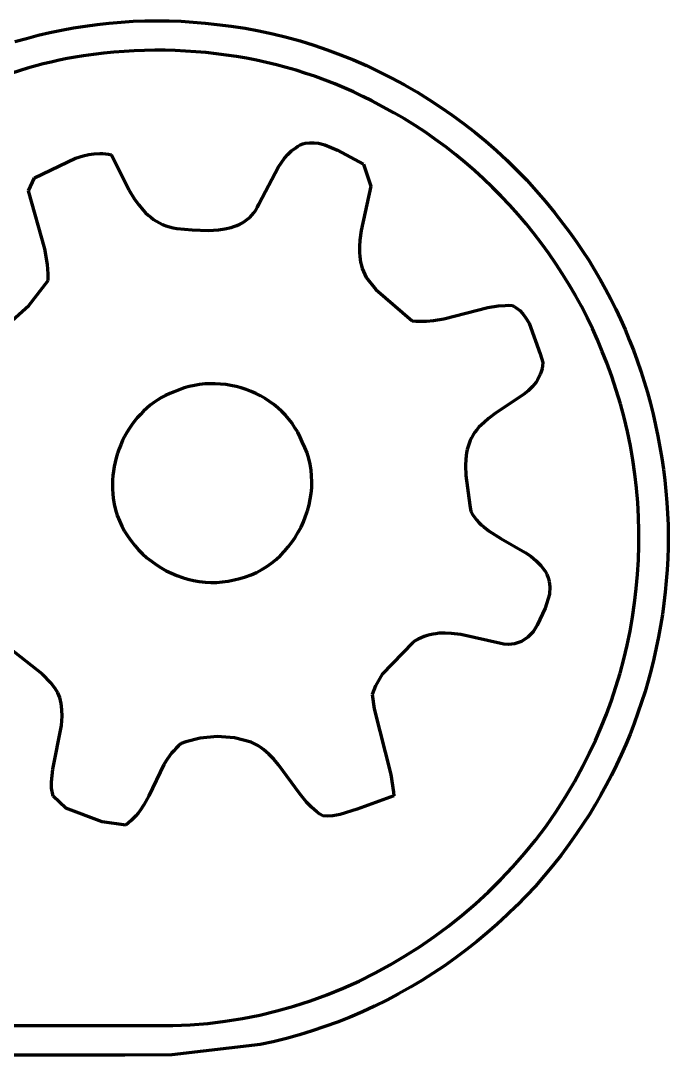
# Model space of a CAD drawing. Header units: millimetres. Extents: x 0.5 to 5.06, y 2.22 to 4.71.
# Drawn here: x 3.732 to 5.056, y 2.22 to 4.337 of the extents above; entities that cross this region are included whole.
import ezdxf

# ---------------------------------------------------------------- set-up
doc = ezdxf.new("R2010")
doc.units = ezdxf.units.MM
doc.layers.add('color#209bd8ff', color=7, linetype='CONTINUOUS', lineweight=100)

msp = doc.modelspace()

# ---------------------------------------------------------------- linework, layer by layer
at = {"layer": 'color#209bd8ff'}
for p, q in [((3.8152, 4.3182), (3.8394, 4.3226)), ((3.8394, 4.3226), (3.8636, 4.3265)), ((3.8636, 4.3265), (3.8879, 4.3298)), ((3.8879, 4.3298), (3.9123, 4.3325)), ((3.9123, 4.3325), (3.9368, 4.3346)), ((3.9368, 4.3346), (3.9613, 4.3362)), ((3.9613, 4.3362), (3.9858, 4.3371)), ((3.9858, 4.3371), (4.0104, 4.3374)), ((4.0104, 4.3374), (4.0349, 4.3371)), ((4.0349, 4.3371), (4.0595, 4.3362)), ((4.0595, 4.3362), (4.084, 4.3347)), ((4.084, 4.3347), (4.1085, 4.3326)), ((4.1085, 4.3326), (4.1329, 4.3298)), ((4.1329, 4.3298), (4.1617, 4.3263)), ((4.1617, 4.3263), (4.1903, 4.3219)), ((4.1903, 4.3219), (4.2188, 4.3167)), ((3.7199, 4.2946), (3.7435, 4.3013)), ((3.7435, 4.3013), (3.7673, 4.3075)), ((3.7673, 4.3075), (3.7912, 4.3131)), ((3.7912, 4.3131), (3.8152, 4.3182)), ((4.2188, 4.3167), (4.2471, 4.3106)), ((4.2471, 4.3106), (4.2752, 4.3036)), ((4.2752, 4.3036), (4.3031, 4.2959)), ((3.9849, 4.2766), (3.964, 4.2759)), ((4.0058, 4.277), (3.9849, 4.2766)), ((4.0268, 4.2769), (4.0058, 4.277)), ((4.0477, 4.2764), (4.0268, 4.2769)), ((4.0686, 4.2754), (4.0477, 4.2764)), ((4.3031, 4.2959), (4.3308, 4.2874)), ((4.3308, 4.2874), (4.3582, 4.278)), ((4.3582, 4.278), (4.3853, 4.2679)), ((3.8104, 4.2565), (3.7941, 4.2529)), ((3.8268, 4.2598), (3.8104, 4.2565)), ((3.8433, 4.2629), (3.8268, 4.2598)), ((3.8599, 4.2656), (3.8433, 4.2629)), ((3.8806, 4.2685), (3.8599, 4.2656)), ((3.9014, 4.271), (3.8806, 4.2685)), ((3.9222, 4.273), (3.9014, 4.271)), ((3.9431, 4.2746), (3.9222, 4.273)), ((3.964, 4.2759), (3.9431, 4.2746)), ((4.0895, 4.274), (4.0686, 4.2754)), ((4.1104, 4.2722), (4.0895, 4.274)), ((4.1312, 4.2699), (4.1104, 4.2722)), ((4.1519, 4.2672), (4.1312, 4.2699)), ((4.1726, 4.2641), (4.1519, 4.2672)), ((4.1932, 4.2605), (4.1726, 4.2641)), ((4.2137, 4.2565), (4.1932, 4.2605)), ((4.2342, 4.252), (4.2137, 4.2565)), ((4.3853, 4.2679), (4.4122, 4.2571)), ((4.4122, 4.2571), (4.4387, 4.2455)), ((3.7455, 4.2401), (3.7136, 4.2301)), ((3.7778, 4.2489), (3.7455, 4.2401)), ((3.7941, 4.2529), (3.7778, 4.2489)), ((4.2545, 4.2471), (4.2342, 4.252)), ((4.2747, 4.2417), (4.2545, 4.2471)), ((4.2948, 4.2359), (4.2747, 4.2417)), ((4.3148, 4.2297), (4.2948, 4.2359)), ((4.4387, 4.2455), (4.4649, 4.2331)), ((4.3346, 4.223), (4.3148, 4.2297)), ((4.3542, 4.2158), (4.3346, 4.223)), ((4.3737, 4.2082), (4.3542, 4.2158)), ((4.4649, 4.2331), (4.4907, 4.22)), ((4.4907, 4.22), (4.5162, 4.2062)), ((4.393, 4.2001), (4.3737, 4.2082)), ((4.4122, 4.1916), (4.393, 4.2001)), ((4.4311, 4.1826), (4.4122, 4.1916)), ((4.5162, 4.2062), (4.5413, 4.1917)), ((4.5413, 4.1917), (4.566, 4.1765)), ((4.4498, 4.1732), (4.4311, 4.1826)), ((4.4724, 4.1615), (4.4498, 4.1732)), ((4.566, 4.1765), (4.5902, 4.1606)), ((4.4947, 4.1492), (4.4724, 4.1615)), ((4.5166, 4.1364), (4.4947, 4.1492)), ((4.5902, 4.1606), (4.614, 4.1441)), ((4.5381, 4.123), (4.5166, 4.1364)), ((4.614, 4.1441), (4.6373, 4.1269)), ((4.5593, 4.109), (4.5381, 4.123)), ((4.5801, 4.0944), (4.5593, 4.109)), ((4.6373, 4.1269), (4.6602, 4.1091)), ((4.6602, 4.1091), (4.6825, 4.0907)), ((4.3083, 4.0855), (4.313, 4.0865)), ((4.313, 4.0865), (4.3224, 4.0877)), ((4.3224, 4.0877), (4.3315, 4.0876)), ((4.3315, 4.0876), (4.3405, 4.0866)), ((4.3405, 4.0866), (4.3537, 4.0833)), ((4.6006, 4.0793), (4.5801, 4.0944)), ((4.6825, 4.0907), (4.7043, 4.0716)), ((3.8708, 4.0637), (3.882, 4.0653)), ((3.882, 4.0653), (3.8934, 4.0658)), ((3.8934, 4.0658), (3.8992, 4.0657)), ((3.8992, 4.0657), (3.9051, 4.0652)), ((3.9051, 4.0652), (3.911, 4.0643)), ((4.2779, 4.0638), (4.2855, 4.0711)), ((4.2855, 4.0711), (4.2939, 4.0775)), ((4.2939, 4.0775), (4.2984, 4.0804)), ((4.2984, 4.0804), (4.3032, 4.0831)), ((4.3032, 4.0831), (4.3083, 4.0855)), ((4.3537, 4.0833), (4.3793, 4.0725)), ((4.3793, 4.0725), (4.4327, 4.0436)), ((4.6206, 4.0637), (4.6006, 4.0793)), ((4.7043, 4.0716), (4.7256, 4.0519)), ((3.7598, 4.0156), (3.8434, 4.0559)), ((3.8434, 4.0559), (3.8597, 4.0612)), ((3.8597, 4.0612), (3.8708, 4.0637)), ((3.911, 4.0643), (3.917, 4.0632)), ((3.917, 4.0632), (3.9529, 3.9911)), ((4.2589, 4.0383), (4.271, 4.0559)), ((4.271, 4.0559), (4.2779, 4.0638)), ((4.4327, 4.0436), (4.4478, 3.999)), ((4.6402, 4.0476), (4.6206, 4.0637)), ((4.6594, 4.031), (4.6402, 4.0476)), ((4.7256, 4.0519), (4.7463, 4.0317)), ((4.2188, 3.9619), (4.2589, 4.0383)), ((4.6782, 4.0139), (4.6594, 4.031)), ((4.7463, 4.0317), (4.7664, 4.0108)), ((3.7476, 3.9895), (3.7598, 4.0156)), ((4.6965, 3.9963), (4.6782, 4.0139)), ((4.7664, 4.0108), (4.7859, 3.9894)), ((3.7812, 3.8703), (3.7476, 3.9895)), ((3.9529, 3.9911), (3.9644, 3.9722)), ((4.4478, 3.999), (4.4278, 3.908)), ((4.7144, 3.9783), (4.6965, 3.9963)), ((4.7859, 3.9894), (4.8048, 3.9675)), ((3.9644, 3.9722), (3.9729, 3.9604)), ((3.9729, 3.9604), (3.9821, 3.9495)), ((4.2157, 3.9556), (4.2188, 3.9619)), ((4.7318, 3.9598), (4.7144, 3.9783)), ((4.7488, 3.9409), (4.7318, 3.9598)), ((4.8048, 3.9675), (4.8231, 3.945)), ((3.9821, 3.9495), (3.987, 3.9444)), ((3.987, 3.9444), (3.9922, 3.9396)), ((3.9922, 3.9396), (3.9975, 3.9351)), ((4.1999, 3.935), (4.2043, 3.9395)), ((4.2043, 3.9395), (4.2085, 3.9444)), ((4.2085, 3.9444), (4.2123, 3.9498)), ((4.2123, 3.9498), (4.2157, 3.9556)), ((4.7652, 3.9215), (4.7488, 3.9409)), ((4.8231, 3.945), (4.8407, 3.922)), ((3.9975, 3.9351), (4.0032, 3.9309)), ((4.0032, 3.9309), (4.0091, 3.927)), ((4.0091, 3.927), (4.0153, 3.9235)), ((4.0153, 3.9235), (4.0218, 3.9204)), ((4.0218, 3.9204), (4.0286, 3.9177)), ((4.0286, 3.9177), (4.0358, 3.9155)), ((4.1677, 3.9163), (4.1737, 3.9186)), ((4.1737, 3.9186), (4.1794, 3.9211)), ((4.1794, 3.9211), (4.1849, 3.924)), ((4.1849, 3.924), (4.1901, 3.9273)), ((4.1901, 3.9273), (4.1951, 3.931)), ((4.1951, 3.931), (4.1999, 3.935)), ((4.7812, 3.9017), (4.7652, 3.9215)), ((4.8407, 3.922), (4.8545, 3.9037)), ((4.0358, 3.9155), (4.0433, 3.9136)), ((4.0433, 3.9136), (4.0511, 3.9123)), ((4.0511, 3.9123), (4.0824, 3.9092)), ((4.0824, 3.9092), (4.1159, 3.9081)), ((4.1159, 3.9081), (4.136, 3.9094)), ((4.136, 3.9094), (4.1491, 3.9114)), ((4.1491, 3.9114), (4.1617, 3.9144)), ((4.1617, 3.9144), (4.1677, 3.9163)), ((4.4278, 3.908), (4.425, 3.8882)), ((4.7966, 3.8816), (4.7812, 3.9017)), ((4.8545, 3.9037), (4.8678, 3.8851)), ((4.425, 3.8882), (4.4242, 3.8752)), ((4.4242, 3.8752), (4.4243, 3.8622)), ((4.8116, 3.861), (4.7966, 3.8816)), ((4.8678, 3.8851), (4.8807, 3.8663)), ((3.7868, 3.8385), (3.7812, 3.8703)), ((4.4243, 3.8622), (4.4248, 3.8557)), ((4.4248, 3.8557), (4.4256, 3.8493)), ((4.826, 3.8401), (4.8116, 3.861)), ((4.8807, 3.8663), (4.8932, 3.8471)), ((3.7881, 3.8192), (3.7868, 3.8385)), ((4.4256, 3.8493), (4.4267, 3.843)), ((4.4267, 3.843), (4.4282, 3.8366)), ((4.4282, 3.8366), (4.43, 3.8303)), ((4.8398, 3.8188), (4.826, 3.8401)), ((4.8932, 3.8471), (4.9052, 3.8276)), ((3.7878, 3.8061), (3.7881, 3.8192)), ((4.43, 3.8303), (4.4323, 3.8241)), ((4.4323, 3.8241), (4.435, 3.8179)), ((4.435, 3.8179), (4.4381, 3.8118)), ((4.4381, 3.8118), (4.4576, 3.7874)), ((4.8531, 3.7972), (4.8398, 3.8188)), ((4.9052, 3.8276), (4.9167, 3.8079)), ((3.7485, 3.7547), (3.7878, 3.8061)), ((4.8659, 3.7752), (4.8531, 3.7972)), ((4.9167, 3.8079), (4.9277, 3.7879)), ((4.4576, 3.7874), (4.5323, 3.7235)), ((4.8781, 3.753), (4.8659, 3.7752)), ((4.9277, 3.7879), (4.9383, 3.7677)), ((3.6798, 3.6938), (3.7485, 3.7547)), ((4.5966, 3.7275), (4.6868, 3.7506)), ((4.6868, 3.7506), (4.708, 3.7539)), ((4.708, 3.7539), (4.7222, 3.755)), ((4.7222, 3.755), (4.7294, 3.7552)), ((4.7294, 3.7552), (4.7366, 3.755)), ((4.7366, 3.755), (4.7408, 3.7526)), ((4.7408, 3.7526), (4.7447, 3.75)), ((4.7447, 3.75), (4.7519, 3.7442)), ((4.8896, 3.7304), (4.8781, 3.753)), ((4.9383, 3.7677), (4.9485, 3.7473)), ((4.9485, 3.7473), (4.9582, 3.7266)), ((4.5755, 3.7239), (4.5966, 3.7275)), ((4.7519, 3.7442), (4.7582, 3.7376)), ((4.7582, 3.7376), (4.7638, 3.7304)), ((4.7638, 3.7304), (4.771, 3.7185)), ((4.9006, 3.7075), (4.8896, 3.7304)), ((4.9582, 3.7266), (4.9674, 3.7057)), ((4.5323, 3.7235), (4.5396, 3.7228)), ((4.5396, 3.7228), (4.5469, 3.7224)), ((4.5469, 3.7224), (4.5613, 3.7226)), ((4.5613, 3.7226), (4.5755, 3.7239)), ((4.771, 3.7185), (4.7935, 3.6555)), ((4.911, 3.6843), (4.9006, 3.7075)), ((4.9674, 3.7057), (4.9761, 3.6846)), ((4.9208, 3.6608), (4.911, 3.6843)), ((4.9761, 3.6846), (4.9845, 3.6633)), ((4.9845, 3.6633), (4.9923, 3.6418)), ((4.7935, 3.6555), (4.7994, 3.6382)), ((4.9299, 3.6371), (4.9208, 3.6608)), ((4.9923, 3.6418), (4.9997, 3.6202)), ((4.7976, 3.6251), (4.7959, 3.619)), ((4.7987, 3.6315), (4.7976, 3.6251)), ((4.7994, 3.6382), (4.7987, 3.6315)), ((4.9401, 3.6095), (4.9299, 3.6371)), ((4.9997, 3.6202), (5.0066, 3.5984)), ((4.7885, 3.6027), (4.7853, 3.5978)), ((4.7913, 3.6078), (4.7885, 3.6027)), ((4.7938, 3.6133), (4.7913, 3.6078)), ((4.7959, 3.619), (4.7938, 3.6133)), ((4.9495, 3.5817), (4.9401, 3.6095)), ((4.0453, 3.5782), (4.0365, 3.5747)), ((4.0554, 3.5824), (4.0453, 3.5782)), ((4.0657, 3.586), (4.0554, 3.5824)), ((4.0761, 3.589), (4.0657, 3.586)), ((4.0867, 3.5913), (4.0761, 3.589)), ((4.0973, 3.593), (4.0867, 3.5913)), ((4.108, 3.5942), (4.0973, 3.593)), ((4.1188, 3.5947), (4.108, 3.5942)), ((4.1296, 3.5946), (4.1188, 3.5947)), ((4.1403, 3.594), (4.1296, 3.5946)), ((4.151, 3.5928), (4.1403, 3.594)), ((4.1616, 3.5911), (4.151, 3.5928)), ((4.1721, 3.5888), (4.1616, 3.5911)), ((4.1825, 3.586), (4.1721, 3.5888)), ((4.1928, 3.5826), (4.1825, 3.586)), ((4.2028, 3.5788), (4.1928, 3.5826)), ((4.2126, 3.5744), (4.2028, 3.5788)), ((4.7693, 3.5803), (4.76, 3.5726)), ((4.7778, 3.5886), (4.7693, 3.5803)), ((4.7817, 3.5931), (4.7778, 3.5886)), ((4.7853, 3.5978), (4.7817, 3.5931)), ((4.958, 3.5535), (4.9495, 3.5817)), ((5.0066, 3.5984), (5.0131, 3.5765)), ((4.0118, 3.5614), (4.0041, 3.5562)), ((4.0198, 3.5662), (4.0118, 3.5614)), ((4.028, 3.5707), (4.0198, 3.5662)), ((4.0365, 3.5747), (4.028, 3.5707)), ((4.2222, 3.5695), (4.2126, 3.5744)), ((4.2315, 3.5641), (4.2222, 3.5695)), ((4.2404, 3.5583), (4.2315, 3.5641)), ((4.2491, 3.552), (4.2404, 3.5583)), ((4.76, 3.5726), (4.7023, 3.5346)), ((5.0131, 3.5765), (5.0191, 3.5544)), ((3.9828, 3.5384), (3.9763, 3.5318)), ((3.9896, 3.5447), (3.9828, 3.5384)), ((3.9967, 3.5506), (3.9896, 3.5447)), ((4.0041, 3.5562), (3.9967, 3.5506)), ((4.2574, 3.5452), (4.2491, 3.552)), ((4.2653, 3.538), (4.2574, 3.5452)), ((4.2728, 3.5303), (4.2653, 3.538)), ((4.9656, 3.5252), (4.958, 3.5535)), ((5.0191, 3.5544), (5.0247, 3.5322)), ((3.9643, 3.5177), (3.9587, 3.5103)), ((3.9701, 3.5249), (3.9643, 3.5177)), ((3.9763, 3.5318), (3.9701, 3.5249)), ((4.2798, 3.5222), (4.2728, 3.5303)), ((4.2864, 3.5137), (4.2798, 3.5222)), ((4.6792, 3.5151), (4.6737, 3.5105)), ((4.6879, 3.5234), (4.6792, 3.5151)), ((4.7023, 3.5346), (4.6879, 3.5234)), ((4.9724, 3.4966), (4.9656, 3.5252)), ((5.0247, 3.5322), (5.0298, 3.5099)), ((3.9486, 3.4947), (3.9441, 3.4866)), ((3.9535, 3.5026), (3.9486, 3.4947)), ((3.9587, 3.5103), (3.9535, 3.5026)), ((4.2925, 3.5047), (4.2864, 3.5137)), ((4.298, 3.4953), (4.2925, 3.5047)), ((4.303, 3.4856), (4.298, 3.4953)), ((4.6602, 3.4954), (4.6566, 3.4899)), ((4.6642, 3.5006), (4.6602, 3.4954)), ((4.6687, 3.5057), (4.6642, 3.5006)), ((4.6737, 3.5105), (4.6687, 3.5057)), ((4.9783, 3.4678), (4.9724, 3.4966)), ((5.0298, 3.5099), (5.0345, 3.4875)), ((3.9399, 3.4782), (3.9361, 3.4697)), ((3.9441, 3.4866), (3.9399, 3.4782)), ((4.3074, 3.4755), (4.303, 3.4856)), ((4.3127, 3.4643), (4.3074, 3.4755)), ((4.6483, 3.4724), (4.6463, 3.4662)), ((4.6507, 3.4784), (4.6483, 3.4724)), ((4.6535, 3.4842), (4.6507, 3.4784)), ((4.6566, 3.4899), (4.6535, 3.4842)), ((5.0345, 3.4875), (5.0387, 3.4651)), ((3.9296, 3.4523), (3.9269, 3.4433)), ((3.9327, 3.4611), (3.9296, 3.4523)), ((3.9361, 3.4697), (3.9327, 3.4611)), ((4.3171, 3.453), (4.3127, 3.4643)), ((4.3206, 3.4414), (4.3171, 3.453)), ((4.6434, 3.4535), (4.6416, 3.4404)), ((4.6447, 3.4599), (4.6434, 3.4535)), ((4.6463, 3.4662), (4.6447, 3.4599)), ((4.9833, 3.4389), (4.9783, 3.4678)), ((5.0387, 3.4651), (5.0425, 3.4425)), ((3.9246, 3.4343), (3.9227, 3.4252)), ((3.9269, 3.4433), (3.9246, 3.4343)), ((4.3234, 3.4297), (4.3206, 3.4414)), ((4.3253, 3.4179), (4.3234, 3.4297)), ((4.6416, 3.4404), (4.6409, 3.427)), ((4.9875, 3.4099), (4.9833, 3.4389)), ((5.0425, 3.4425), (5.0458, 3.4199)), ((3.9212, 3.416), (3.9201, 3.4067)), ((3.9227, 3.4252), (3.9212, 3.416)), ((4.3265, 3.406), (4.3253, 3.4179)), ((4.6409, 3.427), (4.6415, 3.4065)), ((4.9908, 3.3807), (4.9875, 3.4099)), ((5.0458, 3.4199), (5.0487, 3.3972)), ((3.9194, 3.3974), (3.9191, 3.3881)), ((3.9191, 3.3881), (3.9192, 3.3788)), ((3.9201, 3.4067), (3.9194, 3.3974)), ((4.3269, 3.394), (4.3265, 3.406)), ((4.3266, 3.382), (4.3269, 3.394)), ((4.6415, 3.4065), (4.6497, 3.3459)), ((5.0487, 3.3972), (5.0511, 3.3745)), ((3.9192, 3.3788), (3.9198, 3.3695)), ((3.9198, 3.3695), (3.9208, 3.3602)), ((4.3237, 3.3582), (4.3255, 3.3701)), ((4.3255, 3.3701), (4.3266, 3.382)), ((4.9933, 3.3514), (4.9908, 3.3807)), ((5.0511, 3.3745), (5.053, 3.3517)), ((3.9208, 3.3602), (3.9228, 3.3483)), ((3.9228, 3.3483), (3.9256, 3.3366)), ((4.3181, 3.3348), (4.3212, 3.3465)), ((4.3212, 3.3465), (4.3237, 3.3582)), ((4.6497, 3.3459), (4.6518, 3.3333)), ((4.9949, 3.3221), (4.9933, 3.3514)), ((5.053, 3.3517), (5.0545, 3.3289)), ((3.9256, 3.3366), (3.9292, 3.3252)), ((3.9292, 3.3252), (3.9335, 3.3141)), ((4.3143, 3.3234), (4.3181, 3.3348)), ((4.6518, 3.3333), (4.6554, 3.3272)), ((4.6554, 3.3272), (4.6595, 3.3214)), ((5.0545, 3.3289), (5.0556, 3.3061)), ((3.9335, 3.3141), (3.9385, 3.3033)), ((3.9385, 3.3033), (3.9441, 3.2928)), ((4.3048, 3.3012), (4.3099, 3.3122)), ((4.3099, 3.3122), (4.3143, 3.3234)), ((4.6595, 3.3214), (4.6638, 3.316)), ((4.6638, 3.316), (4.6684, 3.3108)), ((4.6684, 3.3108), (4.6734, 3.306)), ((4.6734, 3.306), (4.6786, 3.3015)), ((4.9957, 3.2927), (4.9949, 3.3221)), ((5.0556, 3.3061), (5.0558, 3.2831)), ((3.9441, 3.2928), (3.9504, 3.2828)), ((3.9504, 3.2828), (3.9573, 3.2731)), ((4.293, 3.2803), (4.2992, 3.2906)), ((4.2992, 3.2906), (4.3048, 3.3012)), ((4.6786, 3.3015), (4.6896, 3.293)), ((4.6896, 3.293), (4.7136, 3.2781)), ((4.9956, 3.2633), (4.9957, 3.2927)), ((5.0558, 3.2831), (5.0555, 3.26)), ((3.9573, 3.2731), (3.9647, 3.2638)), ((3.9647, 3.2638), (3.9726, 3.255)), ((4.271, 3.2517), (4.2788, 3.2608)), ((4.2788, 3.2608), (4.2862, 3.2703)), ((4.2862, 3.2703), (4.293, 3.2803)), ((4.7136, 3.2781), (4.7632, 3.2496)), ((4.9947, 3.234), (4.9956, 3.2633)), ((3.9726, 3.255), (3.981, 3.2466)), ((3.981, 3.2466), (3.9899, 3.2387)), ((4.2538, 3.235), (4.2626, 3.2431)), ((4.2626, 3.2431), (4.271, 3.2517)), ((4.7632, 3.2496), (4.7747, 3.2415)), ((4.7747, 3.2415), (4.7802, 3.2371)), ((5.0555, 3.26), (5.0547, 3.237)), ((3.9899, 3.2387), (3.9992, 3.2313)), ((3.9992, 3.2313), (4.009, 3.2243)), ((4.009, 3.2243), (4.019, 3.218)), ((4.019, 3.218), (4.0294, 3.2121)), ((4.2244, 3.2143), (4.2346, 3.2206)), ((4.2346, 3.2206), (4.2444, 3.2275)), ((4.2444, 3.2275), (4.2538, 3.235)), ((4.7802, 3.2371), (4.7854, 3.2325)), ((4.7854, 3.2325), (4.7904, 3.2277)), ((4.7904, 3.2277), (4.7952, 3.2225)), ((4.7952, 3.2225), (4.7996, 3.217)), ((4.9929, 3.2046), (4.9947, 3.234)), ((5.0547, 3.237), (5.0535, 3.214)), ((4.0294, 3.2121), (4.0401, 3.2069)), ((4.0401, 3.2069), (4.0511, 3.2022)), ((4.0511, 3.2022), (4.0623, 3.1982)), ((4.0623, 3.1982), (4.0737, 3.1948)), ((4.1796, 3.1964), (4.1914, 3.1997)), ((4.1914, 3.1997), (4.2028, 3.2039)), ((4.2028, 3.2039), (4.2138, 3.2087)), ((4.2138, 3.2087), (4.2244, 3.2143)), ((4.7996, 3.217), (4.8037, 3.2112)), ((4.8037, 3.2112), (4.8075, 3.205)), ((4.8075, 3.205), (4.8105, 3.1976)), ((4.8105, 3.1976), (4.8125, 3.1903)), ((4.9903, 3.1754), (4.9929, 3.2046)), ((5.0535, 3.214), (5.0517, 3.191)), ((4.0737, 3.1948), (4.0852, 3.1921)), ((4.0852, 3.1921), (4.0969, 3.19)), ((4.0969, 3.19), (4.1087, 3.1886)), ((4.1087, 3.1886), (4.1205, 3.188)), ((4.1205, 3.188), (4.1324, 3.1881)), ((4.1324, 3.1881), (4.1443, 3.189)), ((4.1443, 3.189), (4.1561, 3.1907)), ((4.1561, 3.1907), (4.1679, 3.1931)), ((4.1679, 3.1931), (4.1796, 3.1964)), ((4.8125, 3.1903), (4.8138, 3.1791)), ((4.8138, 3.1791), (4.8128, 3.1643)), ((5.0517, 3.191), (5.0495, 3.168)), ((4.8128, 3.1643), (4.804, 3.1351)), ((4.9869, 3.1462), (4.9903, 3.1754)), ((5.0495, 3.168), (5.0468, 3.1451)), ((4.804, 3.1351), (4.7876, 3.1007)), ((4.9826, 3.1171), (4.9869, 3.1462)), ((5.0468, 3.1451), (5.0437, 3.1223)), ((4.9775, 3.0882), (4.9826, 3.1171)), ((5.0437, 3.1223), (5.04, 3.0995)), ((4.7876, 3.1007), (4.7796, 3.0872)), ((5.04, 3.0995), (5.0359, 3.0768)), ((4.5447, 3.0722), (4.5389, 3.0689)), ((4.5506, 3.075), (4.5447, 3.0722)), ((4.5565, 3.0774), (4.5506, 3.075)), ((4.5625, 3.0794), (4.5565, 3.0774)), ((4.5685, 3.081), (4.5625, 3.0794)), ((4.5747, 3.0823), (4.5685, 3.081)), ((4.5808, 3.0832), (4.5747, 3.0823)), ((4.5871, 3.0839), (4.5808, 3.0832)), ((4.5996, 3.0843), (4.5871, 3.0839)), ((4.6123, 3.0837), (4.5996, 3.0843)), ((4.6315, 3.0813), (4.6123, 3.0837)), ((4.7133, 3.0631), (4.6315, 3.0813)), ((4.7688, 3.0759), (4.7558, 3.0673)), ((4.7796, 3.0872), (4.7688, 3.0759)), ((4.9716, 3.0594), (4.9775, 3.0882)), ((5.0359, 3.0768), (5.0313, 3.0542)), ((3.7761, 3.0005), (3.7087, 3.0533)), ((4.5332, 3.0652), (4.471, 3.0006)), ((4.5389, 3.0689), (4.5332, 3.0652)), ((4.7196, 3.0615), (4.7133, 3.0631)), ((4.729, 3.0607), (4.7196, 3.0615)), ((4.7413, 3.0621), (4.729, 3.0607)), ((4.7558, 3.0673), (4.7413, 3.0621)), ((4.9648, 3.0308), (4.9716, 3.0594)), ((5.0313, 3.0542), (5.0262, 3.0317)), ((4.9572, 3.0025), (4.9648, 3.0308)), ((5.0262, 3.0317), (5.0207, 3.0093)), ((5.0207, 3.0093), (5.0147, 2.987)), ((3.7935, 2.9827), (3.7761, 3.0005)), ((4.471, 3.0006), (4.457, 2.9762)), ((4.9488, 2.9743), (4.9572, 3.0025)), ((5.0147, 2.987), (5.0082, 2.9649)), ((3.8024, 2.9708), (3.7935, 2.9827)), ((3.8075, 2.9622), (3.8024, 2.9708)), ((4.457, 2.9762), (4.4505, 2.9587)), ((4.9395, 2.9464), (4.9488, 2.9743)), ((5.0082, 2.9649), (5.0012, 2.9429)), ((3.8118, 2.9529), (3.8075, 2.9622)), ((3.8133, 2.9464), (3.8118, 2.9529)), ((3.8145, 2.94), (3.8133, 2.9464)), ((4.4505, 2.9587), (4.4544, 2.9297)), ((4.9295, 2.9188), (4.9395, 2.9464)), ((5.0012, 2.9429), (4.9938, 2.921)), ((3.8159, 2.9271), (3.8145, 2.94)), ((3.8162, 2.9143), (3.8159, 2.9271)), ((4.4544, 2.9297), (4.4884, 2.7949)), ((3.8149, 2.8951), (3.8162, 2.9143)), ((4.9186, 2.8916), (4.9295, 2.9188)), ((4.9938, 2.921), (4.9859, 2.8994)), ((3.7977, 2.8057), (3.8149, 2.8951)), ((4.9069, 2.8646), (4.9186, 2.8916)), ((4.9859, 2.8994), (4.9776, 2.8779)), ((4.0599, 2.8582), (4.0544, 2.8536)), ((4.0692, 2.8618), (4.0599, 2.8582)), ((4.0983, 2.8695), (4.0692, 2.8618)), ((4.1335, 2.8727), (4.0983, 2.8695)), ((4.1688, 2.8698), (4.1335, 2.8727)), ((4.2029, 2.8613), (4.1688, 2.8698)), ((4.2097, 2.858), (4.2029, 2.8613)), ((4.2162, 2.8543), (4.2097, 2.858)), ((4.8943, 2.838), (4.9069, 2.8646)), ((4.9776, 2.8779), (4.9688, 2.8566)), ((4.0401, 2.8384), (4.0319, 2.8272)), ((4.0446, 2.8437), (4.0401, 2.8384)), ((4.0493, 2.8488), (4.0446, 2.8437)), ((4.0544, 2.8536), (4.0493, 2.8488)), ((4.2224, 2.8503), (4.2162, 2.8543)), ((4.2283, 2.846), (4.2224, 2.8503)), ((4.2339, 2.8414), (4.2283, 2.846)), ((4.2393, 2.8366), (4.2339, 2.8414)), ((4.881, 2.8118), (4.8943, 2.838)), ((4.9688, 2.8566), (4.9595, 2.8355)), ((4.0319, 2.8272), (4.0246, 2.8153)), ((4.2494, 2.8262), (4.2393, 2.8366)), ((4.2588, 2.8151), (4.2494, 2.8262)), ((4.9595, 2.8355), (4.9498, 2.8145)), ((3.7946, 2.78), (3.7977, 2.8057)), ((4.0246, 2.8153), (3.9935, 2.7515)), ((4.3021, 2.7554), (4.2588, 2.8151)), ((4.4884, 2.7949), (4.4941, 2.7587)), ((4.864, 2.7802), (4.881, 2.8118)), ((4.9498, 2.8145), (4.9396, 2.7939)), ((3.7943, 2.7671), (3.7946, 2.78)), ((4.8458, 2.7493), (4.864, 2.7802)), ((4.929, 2.7734), (4.9179, 2.7532)), ((4.9396, 2.7939), (4.929, 2.7734)), ((3.7979, 2.7509), (3.7943, 2.7671)), ((4.316, 2.7384), (4.3021, 2.7554)), ((4.4941, 2.7587), (4.4947, 2.7513)), ((4.9179, 2.7532), (4.9063, 2.7332)), ((3.8237, 2.726), (3.7979, 2.7509)), ((3.9833, 2.733), (3.9757, 2.7214)), ((3.9935, 2.7515), (3.9833, 2.733)), ((4.3261, 2.728), (4.316, 2.7384)), ((4.4947, 2.7513), (4.4199, 2.7242)), ((4.8264, 2.7191), (4.8458, 2.7493)), ((4.9063, 2.7332), (4.8944, 2.7135)), ((3.8982, 2.698), (3.8237, 2.726)), ((3.9672, 2.7105), (3.9625, 2.7054)), ((3.9716, 2.7159), (3.9672, 2.7105)), ((3.9757, 2.7214), (3.9716, 2.7159)), ((4.3315, 2.7232), (4.3261, 2.728)), ((4.3371, 2.7185), (4.3315, 2.7232)), ((4.343, 2.7142), (4.3371, 2.7185)), ((4.3491, 2.7102), (4.343, 2.7142)), ((4.3595, 2.7098), (4.3491, 2.7102)), ((4.3697, 2.7105), (4.3595, 2.7098)), ((4.3849, 2.713), (4.3697, 2.7105)), ((4.4199, 2.7242), (4.3849, 2.713)), ((4.806, 2.6896), (4.8264, 2.7191)), ((4.8944, 2.7135), (4.8819, 2.6941)), ((3.9464, 2.6917), (3.8982, 2.698)), ((3.9521, 2.696), (3.9464, 2.6917)), ((3.9574, 2.7006), (3.9521, 2.696)), ((3.9625, 2.7054), (3.9574, 2.7006)), ((4.7844, 2.6609), (4.806, 2.6896)), ((4.8819, 2.6941), (4.869, 2.6749)), ((4.869, 2.6749), (4.8532, 2.6524)), ((4.7618, 2.6331), (4.7844, 2.6609)), ((4.8532, 2.6524), (4.8367, 2.6303)), ((4.7382, 2.6061), (4.7618, 2.6331)), ((4.8367, 2.6303), (4.8197, 2.6087)), ((4.7136, 2.5799), (4.7382, 2.6061)), ((4.8197, 2.6087), (4.8021, 2.5876)), ((4.8021, 2.5876), (4.784, 2.5669)), ((4.6882, 2.5547), (4.7136, 2.5799)), ((4.784, 2.5669), (4.7653, 2.5467)), ((4.6618, 2.5304), (4.6882, 2.5547)), ((4.7653, 2.5467), (4.7461, 2.5269)), ((4.6346, 2.507), (4.6618, 2.5304)), ((4.7461, 2.5269), (4.7263, 2.5077)), ((4.6065, 2.4846), (4.6346, 2.507)), ((4.7263, 2.5077), (4.7061, 2.489)), ((4.5777, 2.4633), (4.6065, 2.4846)), ((4.7061, 2.489), (4.6854, 2.4709)), ((4.5482, 2.4429), (4.5777, 2.4633)), ((4.6854, 2.4709), (4.6643, 2.4533)), ((4.5179, 2.4237), (4.5482, 2.4429)), ((4.6427, 2.4362), (4.6206, 2.4197)), ((4.6643, 2.4533), (4.6427, 2.4362)), ((4.487, 2.4055), (4.5179, 2.4237)), ((4.6206, 2.4197), (4.5982, 2.4038)), ((4.4555, 2.3884), (4.487, 2.4055)), ((4.5982, 2.4038), (4.5753, 2.3885)), ((4.3907, 2.3578), (4.4234, 2.3725)), ((4.4234, 2.3725), (4.4555, 2.3884)), ((4.552, 2.3738), (4.5284, 2.3596)), ((4.5753, 2.3885), (4.552, 2.3738)), ((4.3575, 2.3443), (4.3907, 2.3578)), ((4.5284, 2.3596), (4.5044, 2.3462)), ((4.2898, 2.321), (4.3239, 2.332)), ((4.3239, 2.332), (4.3575, 2.3443)), ((4.4801, 2.3333), (4.4554, 2.3211)), ((4.5044, 2.3462), (4.4801, 2.3333)), ((4.2206, 2.3029), (4.2554, 2.3113)), ((4.2554, 2.3113), (4.2898, 2.321)), ((4.4305, 2.3096), (4.4052, 2.2987)), ((4.4554, 2.3211), (4.4305, 2.3096)), ((4.1143, 2.2859), (4.15, 2.2902)), ((4.15, 2.2902), (4.1854, 2.2958)), ((4.1854, 2.2958), (4.2206, 2.3029)), ((4.3796, 2.2885), (4.3538, 2.2791)), ((4.4052, 2.2987), (4.3796, 2.2885)), ((1.3614, 2.2817), (4.0425, 2.2816)), ((4.0425, 2.2816), (4.0785, 2.283)), ((4.0785, 2.283), (4.1143, 2.2859)), ((4.3277, 2.2703), (4.3014, 2.2622)), ((4.3538, 2.2791), (4.3277, 2.2703)), ((4.2481, 2.2483), (4.2212, 2.2425)), ((4.2749, 2.2549), (4.2481, 2.2483)), ((4.3014, 2.2622), (4.2749, 2.2549)), ((4.2212, 2.2425), (4.0406, 2.2217)), ((3.9449, 2.2205), (1.4866, 2.2206)), ((4.0406, 2.2217), (3.9449, 2.2205))]:
    msp.add_line(p, q, dxfattribs=at)

doc.saveas('drawing.dxf')
